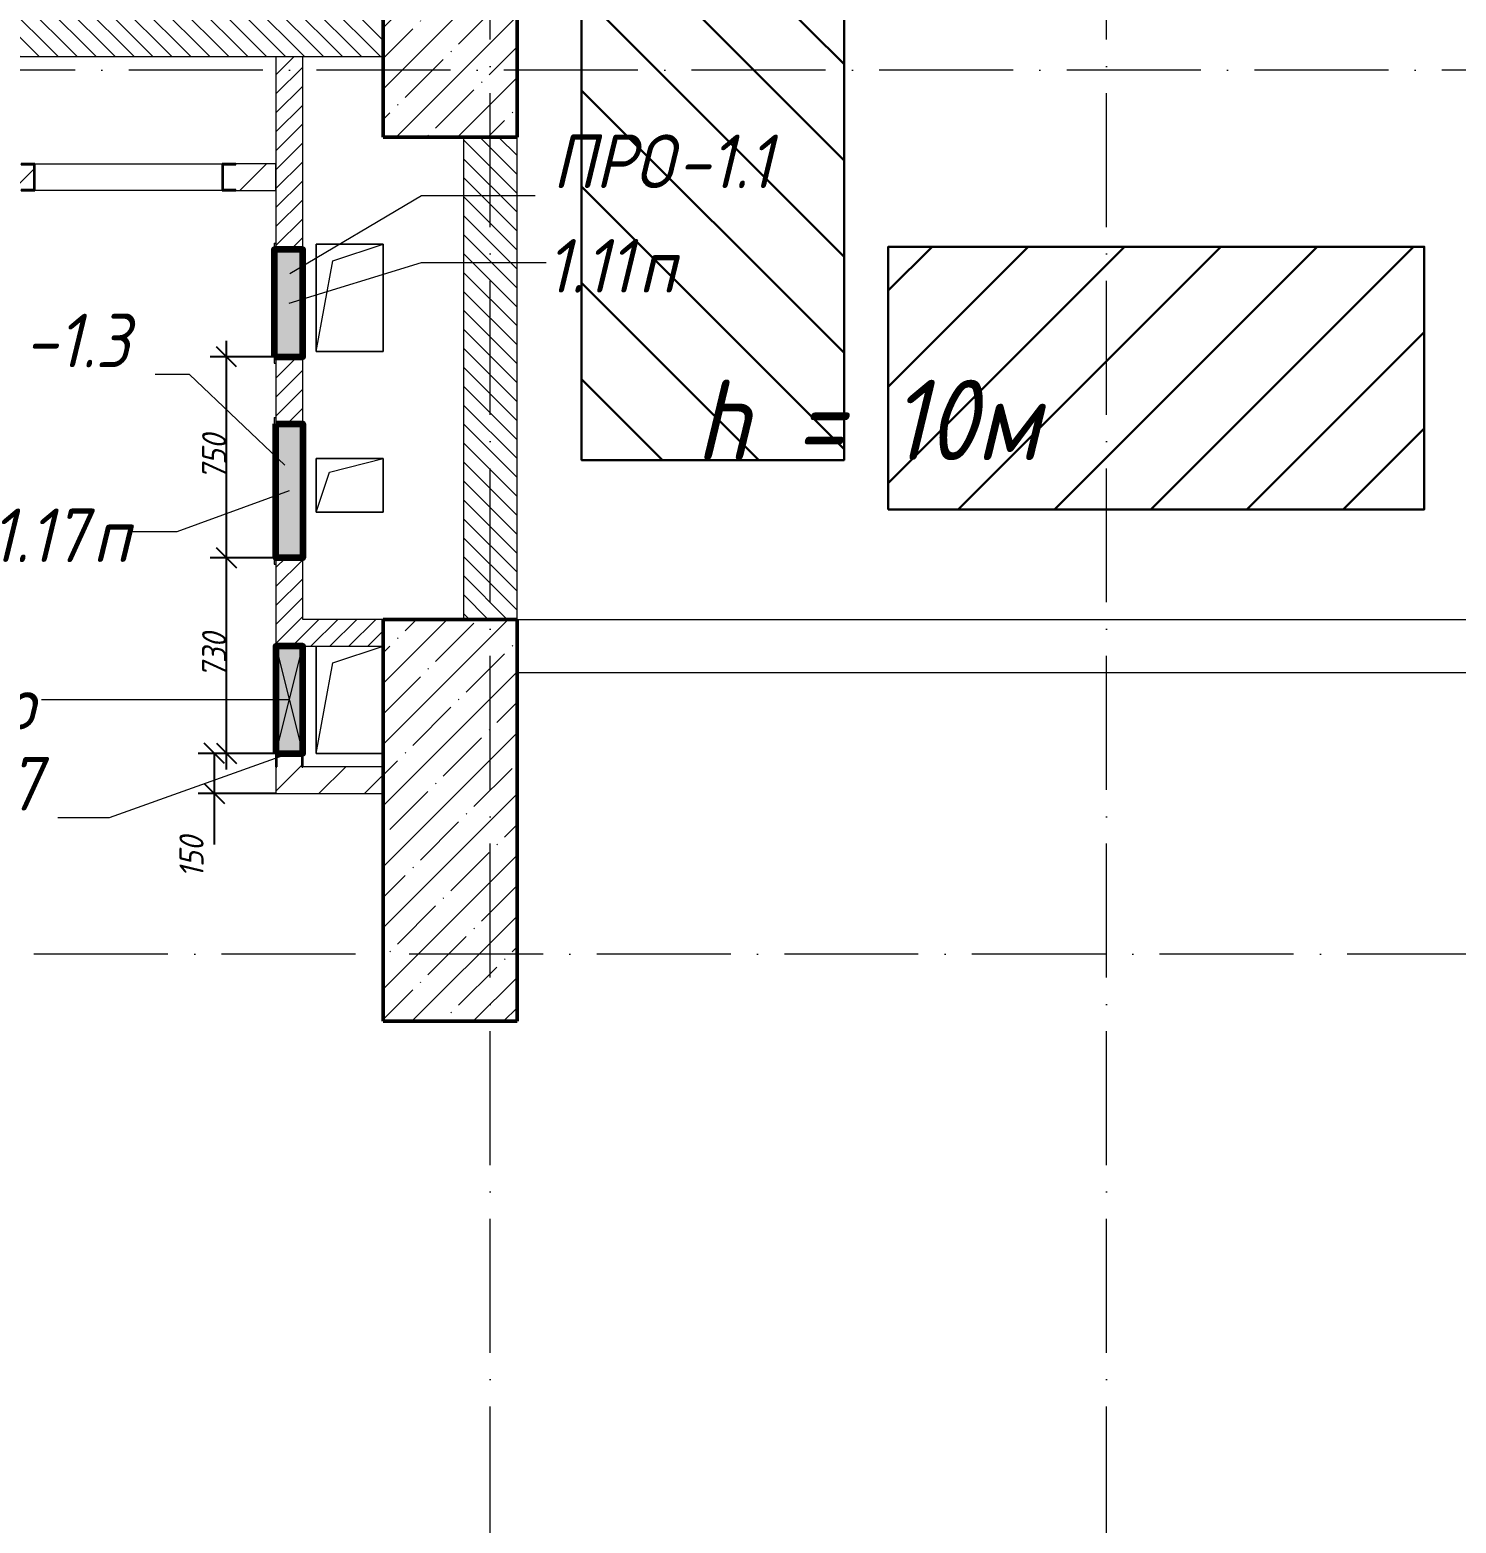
# Model space of a CAD drawing. Header units: millimetres. Extents: x -356862 to 418287, y 0 to 839748.
# Drawn here: x -172783 to -167461, y 530174 to 535747 of the extents above; entities that cross this region are included whole.
import ezdxf

# ---------------------------------------------------------------- set-up
doc = ezdxf.new("R2010")
doc.units = ezdxf.units.MM
doc.linetypes.add('50_200_ШТРИХ_1Т_ш5_п1_п1_', pattern=[700, 500, -100, 0, -100])
for name, color, linetype, lineweight in [('0) строит. леса', 20, 'Continuous', 30), ('9.7) Заделка 956 шт', 6, 'Continuous', 158), ('A-____-____-DIMS', 7, 'Continuous', 9), ('A-DETL-GENF-OTLN', 7, 'Continuous', 9), ('A-FLOR-____-OTLN', 7, 'Continuous', 9), ('A-GENM-____-IDEN', 7, 'Continuous', 9), ('A-GENM-____-MCUT', 7, 'Continuous', 25), ('A-GENM-____-OTLN', 7, 'Continuous', 9), ('A-GENM-____-OTLN-1', 7, 'Continuous', 25), ('A-GLAZ-____-IDEN', 7, 'Continuous', 9), ('A-GLAZ-____-OTLN', 7, 'Continuous', 9), ('A-WALL-____-MCUT', 7, 'Continuous', 13), ('A-WALL-____-PATT-1', 7, 'Continuous', 9), ('A-WALL-FNSH-MCUT-1', 7, 'Continuous', 9), ('I-WALL-____-OTLN', 7, 'Continuous', 9), ('S-COLS-____-MCUT', 7, 'Continuous', 50), ('S-COLS-____-OTLN', 7, 'Continuous', 9), ('S-GRID-____-OTLN-1', 7, '50_200_ШТРИХ_1Т_ш5_п1_п1_', 9)]:
    doc.layers.add(name, color=color, linetype=linetype, lineweight=lineweight)
doc.layers.add('A-GLAZ-____-OTLN-1', color=7, linetype='Continuous', lineweight=9, true_color=0xc0c0c0)
doc.styles.add('ISOCPEUR_I', font='isocpeui.ttf', dxfattribs={"width": 0.9, "height": 2.5})
doc.styles.add('ISOCPEUR_I_11', font='isocpeui.ttf', dxfattribs={"width": 0.9, "height": 200})
doc.styles.add('ISOCPEUR_I_7', font='isocpeui.ttf', dxfattribs={"width": 0.9, "height": 90})
doc.dimstyles.new('ISO-1_8_0_9К_СРЕДНИЙ_Кладочные_1', dxfattribs={"dimscale": 304.8, "dimtxt": 89.638306, "dimasz": 0.246063, "dimexe": 0.19685, "dimexo": 0, "dimgap": 0, "dimtad": 1, "dimdec": 3, "dimrnd": 0.001, "dimdsep": 46, "dimtxsty": 'ISOCPEUR_I_7', "dimblk1": 'OBLIQUE', "dimblk2": 'OBLIQUE', "dimsah": 1, "dimcen": 0.09, "dimdle": 0.19685, "dimazin": 0, "dimtfac": 1, "dimtdec": 4, "dimtix": 1, "dimtmove": 0, "dimatfit": 3, "dimfxl": 1, "dimtvp": 1, "dimtolj": 1, "dimtzin": 0, "dimarcsym": 2})
doc.dimstyles.new('ISO-1_8_0_9К_СРЕДНИЙ_Кладочные_2', dxfattribs={"dimscale": 304.8, "dimtxt": 89.638306, "dimasz": 0.246063, "dimexe": 0.19685, "dimexo": 0, "dimgap": 0, "dimtad": 1, "dimdec": 3, "dimrnd": 0.001, "dimdsep": 46, "dimtxsty": 'ISOCPEUR_I_7', "dimblk1": 'OBLIQUE', "dimblk2": 'OBLIQUE', "dimsah": 1, "dimcen": 0.09, "dimdle": 0.19685, "dimazin": 0, "dimtfac": 1, "dimtdec": 4, "dimtix": 1, "dimtmove": 1, "dimatfit": 3, "dimfxl": 1, "dimtvp": 1, "dimtolj": 1, "dimtzin": 0, "dimarcsym": 2})
pattern_1 = [(135, (-176515.067, 459015.94), (-35.35534, -35.35534), [])]
pattern_2 = [(45, (-176515.067, 459015.94), (-35.35534, 35.35534), [])]
pattern_3 = [(45, (-176515.07, 459015.94), (-84.85281, 84.85281), [])]

# ---------------------------------------------------------------- blocks, each defined once
blk = doc.blocks.new('BSC_Колонна _Прямоугольная - 500х500-V31-АР1_План отверстий 1 этажа в осях 1-64_Ю-ЯЯ')
at = {"layer": 'S-COLS-____-OTLN'}
h = blk.add_hatch(dxfattribs=at)
h.set_pattern_fill('FP_37', color=256, style=0, pattern_type=2)
h.set_pattern_definition([(45, (-5300, -76581.04), (-114.04925, 114.04925), []), (45, (-5185.95, -76581.04), (-114.04925, 114.04925), [201.613, -40.323, 3.353, -36.97])])
h.paths.add_polyline_path([(-250, -250), (250, -250), (250, 250), (-250, 250), (-250, 16.6)], flags=0)
at = {"layer": 'S-COLS-____-MCUT'}
for p, q in [((250, 250), (-250, 250)), ((-250, 250), (-250, -250)), ((250, -250), (250, 250)), ((-250, -250), (250, -250))]:
    blk.add_line(p, q, dxfattribs=at)
blk = doc.blocks.new('BSC_Колонна _Прямоугольная - 500х1500-25984399-АР1_План отверстий 1 этажа в осях 1-64_Ю-ЯЯ')
at = {"layer": 'S-COLS-____-OTLN'}
h = blk.add_hatch(dxfattribs=at)
h.set_pattern_fill('FP_183', color=256, style=0, pattern_type=2)
h.set_pattern_definition([(45, (-5300, -73781.04), (-114.04925, 114.04925), []), (45, (-5185.95, -73781.04), (-114.04925, 114.04925), [201.613, -40.323, 3.353, -36.97])])
h.paths.add_polyline_path([(-250, -750), (250, -750), (250, 750), (-250, 750), (-250, -412.3)], flags=0)
at = {"layer": 'S-COLS-____-MCUT'}
for p, q in [((250, 750), (-250, 750)), ((-250, 750), (-250, -750)), ((250, -750), (250, 750)), ((-250, -750), (250, -750))]:
    blk.add_line(p, q, dxfattribs=at)
blk = doc.blocks.new('AR_Отверстие Ниша - Лючок-32401620-АР1_План отверстий 1 этажа в осях 1-64_Ю-ЯЯ')
at = {"layer": 'A-GLAZ-____-OTLN'}
blk.add_hatch(color=256, dxfattribs=at).paths.add_polyline_path([(250, -50), (250, 50), (-250, 50), (-250, -50), (27.8, -50)], flags=0)
for p, q in [((250, 50), (-250, 50)), ((-250, 50), (-250, -50)), ((250, -50), (250, 50)), ((-250, -50), (250, -50))]:
    blk.add_line(p, q, dxfattribs=at)
blk = doc.blocks.new('Л_Общий_Лючок - Лючок-29683801-АР1_План отверстий 1 этажа в осях 1-64_Ю-ЯЯ')
at = {"layer": 'A-GLAZ-____-OTLN-1'}
blk.add_hatch(color=256, dxfattribs=at).paths.add_polyline_path([(-24, 6), (-24, 0), (524, 0), (524, 6), (0, 6)], flags=0)
at = {"layer": 'A-GLAZ-____-OTLN'}
for p, q in [((524, 6), (-24, 6)), ((-24, 6), (-24, 0)), ((524, 6), (524, 0))]:
    blk.add_line(p, q, dxfattribs=at)
blk = doc.blocks.new('AR_Отверстие Ниша - Лючок-32404422-АР1_План отверстий 1 этажа в осях 1-64_Ю-ЯЯ')
at = {"layer": 'A-GLAZ-____-OTLN'}
blk.add_hatch(color=256, dxfattribs=at).paths.add_polyline_path([(200, -50), (200, 50), (-200, 50), (-200, -50)], flags=0)
for p, q in [((200, 50), (-200, 50)), ((-200, 50), (-200, -50)), ((200, -50), (200, 50)), ((-200, -50), (200, -50))]:
    blk.add_line(p, q, dxfattribs=at)
blk = doc.blocks.new('Л_Общий_Лючок - Лючок-29759662-АР1_План отверстий 1 этажа в осях 1-64_Ю-ЯЯ')
at = {"layer": 'A-GLAZ-____-OTLN-1'}
blk.add_hatch(color=256, dxfattribs=at).paths.add_polyline_path([(-24, 0), (424, 0), (424, 6), (-24, 6)], flags=0)
at = {"layer": 'A-GLAZ-____-OTLN'}
for p, q in [((424, 6), (-24, 6)), ((-24, 6), (-24, 0)), ((424, 6), (424, 0))]:
    blk.add_line(p, q, dxfattribs=at)
blk = doc.blocks.new('AR_Отверстие прямоугольное _в плите_ - AR_Отверстие прямоугольное _в плите_-V178-АР1_План отверстий 1 этажа в осях 1-64_Ю-ЯЯ')
at = {"layer": 'A-GENM-____-OTLN'}
for p, q in [((125, 100), (-125, 100)), ((-125, 100), (-125, -100)), ((-75, 50), (125, 100)), ((125, -100), (125, 100)), ((-125, -100), (-75, 50)), ((-125, -100), (125, -100))]:
    blk.add_line(p, q, dxfattribs=at)
blk = doc.blocks.new('AR_Отверстие прямоугольное _в плите_ - AR_Отверстие прямоугольное _в плите_-V189-АР1_План отверстий 1 этажа в осях 1-64_Ю-ЯЯ')
at = {"layer": 'A-GENM-____-OTLN'}
for p, q in [((125, 200), (-125, 200)), ((-125, 200), (-125, -200)), ((-62.5, 137.5), (125, 200)), ((125, -200), (125, 200)), ((-125, -200), (-62.5, 137.5)), ((-125, -200), (125, -200))]:
    blk.add_line(p, q, dxfattribs=at)
blk = doc.blocks.new('AR_Отверстие прямоугольное _в плите_ - AR_Отверстие прямоугольное _в плите_-V243-АР1_План отверстий 1 этажа в осях 1-64_Ю-ЯЯ')
at = {"layer": 'A-GENM-____-OTLN'}
for p, q in [((-125, 200), (-125, -200)), ((-62.5, 137.5), (125, 200)), ((-125, -200), (-62.5, 137.5)), ((-125, -200), (125, -200))]:
    blk.add_line(p, q, dxfattribs=at)
blk = doc.blocks.new('AR_Отверстие прямоугольное _в стене_ - AR_Отверстие прямоугольное _в стене__ОВ-36656191-АР1_План отверстий 1 этажа в осях 1-64_Ю-ЯЯ')
at = {"layer": 'A-GLAZ-____-OTLN'}
blk.add_hatch(color=256, dxfattribs=at).paths.add_polyline_path([(-200, 50), (-200, -50), (200, -50), (200, 50)], flags=0)
at = {"layer": 'A-DETL-GENF-OTLN'}
for p, q in [((-200, 50), (200, 50)), ((200, 50), (-200, -50)), ((-200, 50), (200, -50)), ((200, 50), (-200, 50)), ((200, 50), (200, -50)), ((200, -50), (200, 50)), ((200, -50), (-200, -50)), ((-200, -50), (200, -50))]:
    blk.add_line(p, q, dxfattribs=at)
blk = doc.blocks.new('154_Фахверк_СКБ_Швеллер - Тип_100_4010_1-36655149-АР1_План отверстий 1 этажа в осях 1-64_Ю-ЯЯ')
at = {"layer": 'A-GENM-____-MCUT'}
for p, q in [((175, 50), (125, 50)), ((125, 50), (125, -50)), ((128, 47), (175, 47)), ((128, -47), (128, 47)), ((175, 47), (175, 50)), ((125, -50), (175, -50)), ((175, -47), (128, -47)), ((175, -50), (175, -47))]:
    blk.add_line(p, q, dxfattribs=at)
blk = doc.blocks.new('_Oblique')
at = {"color": 0, "linetype": 'ByBlock', "lineweight": -2}
blk.add_line((-0.5, -0.5), (0.5, 0.5), dxfattribs=at)
blk = doc.blocks.new('*D13540')
at = {"layer": 'A-____-____-DIMS', "color": 0, "lineweight": -2, "transparency": 16777216}
for p, q in [((-171817.1, 533047), (-172154.8, 533047)), ((-172094.8, 533047), (-172094.8, 532837)), ((-171865.1, 532897), (-172154.8, 532897)), ((-172094.8, 532897), (-172094.8, 532706.4))]:
    blk.add_line(p, q, dxfattribs=at)
at = {"layer": 'Defpoints', "color": 0, "transparency": 16777216}
for p in [(-172094.8, 533047), (-171817.1, 533047), (-171865.1, 532897)]:
    blk.add_point(p, dxfattribs=at)
at = {"layer": 'A-____-____-DIMS', "color": 0, "lineweight": -2, "transparency": 16777216, "xscale": 75, "yscale": 75, "zscale": 75}
for p, rotation in [((-172094.8, 533047), 90), ((-172094.8, 532897), 270)]:
    blk.add_blockref('_Oblique', p, dxfattribs=dict(at, rotation=rotation))
at = {"layer": 'A-____-____-DIMS', "color": 0, "transparency": 16777216, "insert": (-172224.9, 532582.3), "char_height": 90, "width": 368.207, "attachment_point": 1, "rotation": 90, "line_spacing_factor": 1.149209, "style": 'ISOCPEUR_I_7'}
blk.add_mtext('\\A1;150', dxfattribs=at)
blk = doc.blocks.new('*D13541')
at = {"layer": 'A-____-____-DIMS', "color": 0, "lineweight": -2, "transparency": 16777216}
for p, q in [((-172049.7, 532987), (-172049.7, 533837)), ((-171772.9, 533777), (-172109.7, 533777)), ((-171817.1, 533047), (-172109.7, 533047))]:
    blk.add_line(p, q, dxfattribs=at)
at = {"layer": 'Defpoints', "color": 0, "transparency": 16777216}
for p in [(-172049.7, 533777), (-171772.9, 533777), (-171817.1, 533047)]:
    blk.add_point(p, dxfattribs=at)
at = {"layer": 'A-____-____-DIMS', "color": 0, "lineweight": -2, "transparency": 16777216, "xscale": 75, "yscale": 75, "zscale": 75}
for p, rotation in [((-172049.7, 533777), 90), ((-172049.7, 533047), 270)]:
    blk.add_blockref('_Oblique', p, dxfattribs=dict(at, rotation=rotation))
at = {"layer": 'A-____-____-DIMS', "color": 0, "transparency": 16777216, "insert": (-172095.3, 533412), "char_height": 90, "width": 409.578, "attachment_point": 5, "rotation": 90, "style": 'ISOCPEUR_I_7'}
blk.add_mtext('\\A1;730', dxfattribs=at)
blk = doc.blocks.new('*D13542')
at = {"layer": 'A-____-____-DIMS', "color": 0, "lineweight": -2, "transparency": 16777216}
for p, q in [((-172049.7, 533717), (-172049.7, 534587)), ((-171817, 534527), (-172109.7, 534527)), ((-171772.9, 533777), (-172109.7, 533777))]:
    blk.add_line(p, q, dxfattribs=at)
at = {"layer": 'Defpoints', "color": 0, "transparency": 16777216}
for p in [(-172049.7, 534527), (-171817, 534527), (-171772.9, 533777)]:
    blk.add_point(p, dxfattribs=at)
at = {"layer": 'A-____-____-DIMS', "color": 0, "lineweight": -2, "transparency": 16777216, "xscale": 75, "yscale": 75, "zscale": 75}
for p, rotation in [((-172049.7, 534527), 90), ((-172049.7, 533777), 270)]:
    blk.add_blockref('_Oblique', p, dxfattribs=dict(at, rotation=rotation))
at = {"layer": 'A-____-____-DIMS', "color": 0, "transparency": 16777216, "insert": (-172095.3, 534152), "char_height": 90, "width": 409.578, "attachment_point": 5, "rotation": 90, "style": 'ISOCPEUR_I_7'}
blk.add_mtext('\\A1;750', dxfattribs=at)

msp = doc.modelspace()

# ---------------------------------------------------------------- hatches: boundary and pattern name
at = {"layer": '0) строит. леса'}
h = msp.add_hatch(dxfattribs=at)
h.set_pattern_fill('ANSI31', color=256, scale=80, angle=-90)
h.set_pattern_definition([(315, (-24705.84, 535700.97), (179.60512, 179.60512), [])])
h.paths.add_polyline_path([(-170724.3363, 536141.1945), (-170724.3363, 534141.1945), (-169744.3363, 534141.1945), (-169744.3363, 536141.1945)])
h = msp.add_hatch(dxfattribs=at)
h.set_pattern_fill('ANSI31', color=256, scale=80)
h.set_pattern_definition([(45, (-169139.54, 679976.1), (-179.60512, 179.60512), [])])
h.paths.add_polyline_path([(-169579.7731, 533957.6101), (-167579.7731, 533957.6101), (-167579.7731, 534937.6101), (-169579.7731, 534937.6101)])
at = {"layer": 'A-WALL-____-PATT-1'}
h = msp.add_hatch(dxfattribs=at)
h.set_pattern_fill('FP_6', color=256, style=0, pattern_type=2)
h.set_pattern_definition(pattern_1)
h.paths.add_polyline_path([(-171465.0675, 535646.983), (-171465.0675, 535846.983), (-174965.0675, 535846.983), (-174965.0675, 535646.983), (-172995.4749, 535646.983)], flags=0)
h.paths.add_polyline_path([(-175215.0675, 535646.983), (-175215.0675, 535846.983), (-175315.0675, 535846.983), (-175315.0675, 535646.983)], flags=0)
h.paths.add_polyline_path([(-175665.0675, 535646.983), (-175665.0675, 535846.983), (-178465.0675, 535846.983), (-178465.0675, 535646.983), (-176530.4762, 535646.983)], flags=0)
h = msp.add_hatch(dxfattribs=at)
h.set_pattern_fill('FP_5', color=256, style=0, pattern_type=2)
h.set_pattern_definition(pattern_2)
h.paths.add_polyline_path([(-171765.0675, 533546.983), (-171765.0675, 533776.983), (-171865.0675, 533776.983), (-171865.0675, 533546.983)], flags=0)
h.paths.add_polyline_path([(-171765.0675, 534276.983), (-171765.0675, 534526.983), (-171865.0675, 534526.983), (-171865.0675, 534276.983)], flags=0)
h.paths.add_polyline_path([(-171865.0675, 534926.983), (-171765.0675, 534926.983), (-171765.0675, 535646.983), (-171865.0675, 535646.983), (-171865.0675, 535613.6202)], flags=0)
h = msp.add_hatch(dxfattribs=at)
h.set_pattern_fill('FP_6', color=256, style=0, pattern_type=2)
h.set_pattern_definition(pattern_1)
h.paths.add_polyline_path([(-170965.0675, 533546.983), (-170965.0675, 535346.983), (-171165.0675, 535346.983), (-171165.0675, 533546.983)], flags=0)
h = msp.add_hatch(dxfattribs=at)
h.set_pattern_fill('FP_4', color=256, style=0, pattern_type=2)
h.set_pattern_definition(pattern_3)
h.paths.add_polyline_path([(-171865.0675, 535146.983), (-171865.0675, 535246.983), (-172015.0675, 535246.983), (-172015.0675, 535243.983), (-172062.0675, 535243.983), (-172062.0675, 535149.983), (-172015.0675, 535149.983), (-172015.0675, 535146.983), (-171965.0675, 535146.983)], flags=0)
h.paths.add_polyline_path([(-173715.0675, 535146.983), (-173715.0675, 535149.983), (-173668.0675, 535149.983), (-173668.0675, 535243.983), (-173715.0675, 535243.983), (-173715.0675, 535246.983), (-173865.0675, 535246.983), (-173865.0675, 535146.983)], flags=0)
h.paths.add_polyline_path([(-172815.0675, 535146.983), (-172815.0675, 535149.983), (-172768.0675, 535149.983), (-172768.0675, 535243.983), (-172815.0675, 535243.983), (-172815.0675, 535246.983), (-172915.0675, 535246.983), (-172915.0675, 535243.983), (-172962.0675, 535243.983), (-172962.0675, 535149.983), (-172915.0675, 535149.983), (-172915.0675, 535146.983)], flags=0)
h = msp.add_hatch(dxfattribs=at)
h.set_pattern_fill('FP_5', color=256, style=0, pattern_type=2)
h.set_pattern_definition(pattern_2)
h.paths.add_polyline_path([(-171465.0675, 533446.983), (-171465.0675, 533546.983), (-171865.0675, 533546.983), (-171865.0675, 533446.983), (-171765.0675, 533446.983)], flags=0)
h = msp.add_hatch(dxfattribs=at)
h.set_pattern_fill('FP_4', color=256, style=0, pattern_type=2)
h.set_pattern_definition(pattern_3)
h.paths.add_polyline_path([(-171815.0675, 532996.983), (-171768.0675, 532996.983), (-171768.0675, 533043.983), (-171862.0675, 533043.983), (-171862.0675, 532996.983)], flags=0)
h = msp.add_hatch(dxfattribs=at)
h.set_pattern_fill('FP_4', color=256, style=0, pattern_type=2)
h.set_pattern_definition(pattern_3)
h.paths.add_polyline_path([(-171765.0675, 532896.983), (-171465.0675, 532896.983), (-171465.0675, 532996.983), (-171865.0675, 532996.983), (-171865.0675, 532896.983), (-171768.0675, 532896.983)], flags=0)

# ---------------------------------------------------------------- linework, layer by layer
at = {"layer": '0) строит. леса'}
for points in [[(-170724.3363, 536141.1945), (-170724.3363, 534141.1945), (-169744.3363, 534141.1945), (-169744.3363, 536141.1945)], [(-169579.7731, 533957.6101), (-167579.7731, 533957.6101), (-167579.7731, 534937.6101), (-169579.7731, 534937.6101)]]:
    msp.add_lwpolyline(points, close=True, dxfattribs=at)
at = {"layer": '9.7) Заделка 956 шт'}
for points in [[(-171871.0675, 534526.983), (-171765.0675, 534526.983), (-171765.0675, 534926.983), (-171871.0675, 534926.983)], [(-171865.0675, 534276.983), (-171765.0675, 534276.983), (-171765.0675, 533776.983), (-171865.0675, 533776.983)], [(-171865.0675, 533046.983), (-171765.0675, 533046.983), (-171765.0675, 533446.983), (-171865.0675, 533446.983)]]:
    msp.add_lwpolyline(points, close=True, dxfattribs=at)
at = {"layer": 'A-FLOR-____-OTLN'}
for p, q in [((-171715.0675, 534946.983), (-171465.0675, 534946.983)), ((-171715.0675, 534546.983), (-171715.0675, 534946.983)), ((-171465.0675, 534946.983), (-171465.0675, 534546.983)), ((-171465.0675, 534546.983), (-171715.0675, 534546.983)), ((-171715.0675, 534146.983), (-171465.0675, 534146.983)), ((-171715.0675, 533946.983), (-171715.0675, 534146.983)), ((-171465.0675, 534146.983), (-171465.0675, 533946.983)), ((-171465.0675, 533946.983), (-171715.0675, 533946.983)), ((-171715.0675, 533046.983), (-171715.0675, 533446.983)), ((-171465.0675, 533046.983), (-171715.0675, 533046.983))]:
    msp.add_line(p, q, dxfattribs=at)
at = {"layer": 'A-GENM-____-IDEN'}
for p, q in [((-171813.5759, 534838.3474), (-171321.1764, 535129.0258)), ((-171321.1764, 535129.0258), (-170897.6437, 535129.0258)), ((-172187.5476, 534460.4597), (-172315.2568, 534460.4597)), ((-171831.7669, 534122.5997), (-172187.5476, 534460.4597)), ((-171815.0675, 533046.983), (-172486.8749, 532806.5013)), ((-172486.8749, 532806.5013), (-172678.6702, 532806.5013))]:
    msp.add_line(p, q, dxfattribs=at)
at = {"layer": 'A-GLAZ-____-IDEN'}
for p, q in [((-171815.0675, 534726.983), (-171321.1764, 534878.7095)), ((-171321.1764, 534878.7095), (-170856.6993, 534878.7095)), ((-171815.0675, 534026.983), (-172234.6767, 533873.1944)), ((-172234.6767, 533873.1944), (-172405.4866, 533873.1944)), ((-171815.0675, 533246.983), (-172739.3349, 533246.983))]:
    msp.add_line(p, q, dxfattribs=at)
at = {"layer": 'A-WALL-____-MCUT'}
for p, q in [((-174965.0675, 535646.983), (-171465.0675, 535646.983)), ((-171165.0675, 535346.983), (-171165.0675, 533546.983)), ((-170965.0675, 533546.983), (-170965.0675, 535346.983))]:
    msp.add_line(p, q, dxfattribs=at)
at = {"layer": 'A-WALL-FNSH-MCUT-1'}
for p, q in [((-171865.0675, 535646.983), (-171865.0675, 534926.983)), ((-171765.0675, 534926.983), (-171765.0675, 535646.983)), ((-171865.0675, 535246.983), (-172015.0675, 535246.983)), ((-171865.0675, 535146.983), (-171865.0675, 535246.983)), ((-172015.0675, 535146.983), (-171865.0675, 535146.983)), ((-171865.0675, 534526.983), (-171865.0675, 534276.983)), ((-171765.0675, 534276.983), (-171765.0675, 534526.983)), ((-171865.0675, 533776.983), (-171865.0675, 533446.983)), ((-171765.0675, 533546.983), (-171765.0675, 533776.983)), ((-171465.0675, 533546.983), (-171765.0675, 533546.983)), ((-171765.0675, 533446.983), (-171465.0675, 533446.983)), ((-171865.0675, 532996.983), (-171865.0675, 532896.983)), ((-171465.0675, 532996.983), (-171765.0675, 532996.983)), ((-171865.0675, 532896.983), (-171465.0675, 532896.983))]:
    msp.add_line(p, q, dxfattribs=at)
at = {"layer": 'I-WALL-____-OTLN'}
for p, q in [((-172765.0675, 535246.983), (-172065.0675, 535246.983)), ((-172065.0675, 535146.983), (-172765.0675, 535146.983)), ((-170965.0675, 533546.983), (-167115.0675, 533546.983)), ((-167115.0675, 533346.983), (-170965.0675, 533346.983))]:
    msp.add_line(p, q, dxfattribs=at)
at = {"layer": 'S-GRID-____-OTLN-1'}
for p, q in [((-171065.0675, 511907.5288), (-171065.0675, 549908.7924)), ((-168765.0675, 511907.5288), (-168765.0675, 549908.7924)), ((-143910.0675, 535596.983), (-181183.8377, 535596.983)), ((-151965.0675, 532296.983), (-181183.8377, 532296.983))]:
    msp.add_line(p, q, dxfattribs=at)

# ---------------------------------------------------------------- block references
at = {"layer": 'A-GENM-____-OTLN'}
for name, p in [('AR_Отверстие прямоугольное _в плите_ - AR_Отверстие прямоугольное _в плите_-V189-АР1_План отверстий 1 этажа в осях 1-64_Ю-ЯЯ', (-171590.0675, 534746.983)), ('AR_Отверстие прямоугольное _в плите_ - AR_Отверстие прямоугольное _в плите_-V178-АР1_План отверстий 1 этажа в осях 1-64_Ю-ЯЯ', (-171590.0675, 534046.983)), ('AR_Отверстие прямоугольное _в плите_ - AR_Отверстие прямоугольное _в плите_-V243-АР1_План отверстий 1 этажа в осях 1-64_Ю-ЯЯ', (-171590.0675, 533246.983))]:
    msp.add_blockref(name, p, dxfattribs=at)
at = {"layer": 'A-GENM-____-OTLN-1'}
for p, rotation in [((-172640.0675, 535196.983), 180), ((-171815.0675, 533171.983), 269.9999999999999)]:
    msp.add_blockref('154_Фахверк_СКБ_Швеллер - Тип_100_4010_1-36655149-АР1_План отверстий 1 этажа в осях 1-64_Ю-ЯЯ', p, dxfattribs=dict(at, rotation=rotation))
msp.add_blockref('154_Фахверк_СКБ_Швеллер - Тип_100_4010_1-36655149-АР1_План отверстий 1 этажа в осях 1-64_Ю-ЯЯ', (-172190.0675, 535196.983), dxfattribs=at)
at = {"layer": 'A-GLAZ-____-OTLN'}
for name, p, rotation in [('Л_Общий_Лючок - Лючок-29759662-АР1_План отверстий 1 этажа в осях 1-64_Ю-ЯЯ', (-171865.0675, 534526.983), 90), ('AR_Отверстие Ниша - Лючок-32404422-АР1_План отверстий 1 этажа в осях 1-64_Ю-ЯЯ', (-171815.0675, 534726.983), 270), ('Л_Общий_Лючок - Лючок-29683801-АР1_План отверстий 1 этажа в осях 1-64_Ю-ЯЯ', (-171865.0675, 533776.983), 90), ('AR_Отверстие Ниша - Лючок-32401620-АР1_План отверстий 1 этажа в осях 1-64_Ю-ЯЯ', (-171815.0675, 534026.983), 270), ('AR_Отверстие прямоугольное _в стене_ - AR_Отверстие прямоугольное _в стене__ОВ-36656191-АР1_План отверстий 1 этажа в осях 1-64_Ю-ЯЯ', (-171815.0675, 533246.983), 89.99999999999993)]:
    msp.add_blockref(name, p, dxfattribs=dict(at, rotation=rotation))
at = {"layer": 'S-COLS-____-OTLN'}
for name, p in [('BSC_Колонна _Прямоугольная - 500х500-V31-АР1_План отверстий 1 этажа в осях 1-64_Ю-ЯЯ', (-171215.0675, 535596.983)), ('BSC_Колонна _Прямоугольная - 500х1500-25984399-АР1_План отверстий 1 этажа в осях 1-64_Ю-ЯЯ', (-171215.0675, 532796.983))]:
    msp.add_blockref(name, p, dxfattribs=at)

# ---------------------------------------------------------------- texts
at = {"color": 1, "insert": (-169656.2059, 534141.1945), "char_height": 300, "width": 2817.723091, "attachment_point": 8, "line_spacing_factor": 1.139951, "style": 'ISOCPEUR_I'}
msp.add_mtext('\\pxqc,t8.46667,16.93333,25.4,33.86667,42.33333,50.8,59.26667,67.73333,76.2,84.66667,93.13333,101.6,110.06667,118.53333,127,135.46667,143.93333,152.4,160.86667,169.33333,177.8,186.26667,194.73333,203.2,211.66667,220.13333,228.6,237.06667,245.53333,254,262.46667,270.93333;h = 10м', dxfattribs=at)
at = {"layer": 'A-GENM-____-IDEN', "char_height": 200, "attachment_point": 1, "style": 'ISOCPEUR_I_11'}
for s, insert, width in [('ПРО', (-170832.5004, 535356.1419), 562.784625), ('-1.1', (-170368.1566, 535356.1419), 461.772), ('-1.3', (-172803.7697, 534687.5758), 505.063125), ('-1.27', (-173256.037, 533033.6174), 663.79725)]:
    msp.add_mtext(s, dxfattribs=dict(at, insert=insert, width=width))
at = {"layer": 'A-GLAZ-____-IDEN', "char_height": 200, "attachment_point": 1, "style": 'ISOCPEUR_I_11'}
for s, insert, width in [('1.11', (-170856.6993, 534966.3241), 418.480875), ('\\fISOCPEUR|b0|i1|c204|p34|;\\W.9;п', (-170511.418, 534966.3241), 158.734125), ('1.17', (-172929.8452, 533960.809), 461.772), ('\\fISOCPEUR|b0|i1|c204|p34|;\\W.9;п', (-172548.8452, 533960.809), 158.734125), ('\\fISOCPEUR|b0|i1|c204|p34|;\\W.9;о', (-172882.0678, 533334.5975), 158.734125)]:
    msp.add_mtext(s, dxfattribs=dict(at, insert=insert, width=width))

# ---------------------------------------------------------------- dimensions: what is measured, and where the dimension line sits
at = {"layer": 'A-____-____-DIMS'}
for base, p1, p2, override, picture, middle in [((-172049.7287, 534526.983), (-171772.9243, 533776.983), (-171817.0441, 534526.983), {"dimpost": '<>', "dimfxl": 751.296588}, '*D13542', (-172095.3083, 534151.983)), ((-172049.7287, 533776.983), (-171817.0942, 533046.983), (-171772.9243, 533776.983), {"dimpost": '<>', "dimfxl": 731.335069}, '*D13541', (-172095.3083, 533411.983))]:
    dim = msp.add_linear_dim(base=base, p1=p1, p2=p2, angle=90, dimstyle='ISO-1_8_0_9К_СРЕДНИЙ_Кладочные_2', override=override, dxfattribs=at)
    dim.commit()
    dim.dimension.update_dxf_attribs({"geometry": picture, "text_midpoint": middle})
dim = msp.add_linear_dim(base=(-172094.7521, 533046.983), p1=(-171865.0675, 532896.983), p2=(-171817.0942, 533046.983), angle=90, dimstyle='ISO-1_8_0_9К_СРЕДНИЙ_Кладочные_1', override={"dimpost": '<>', "dimfxl": 157.484716}, dxfattribs=at)
dim.commit()
dim.dimension.update_dxf_attribs({"geometry": '*D13540', "text_midpoint": (-172164.8908, 532706.4301), "dimtype": 160, "text_rotation": 90})

doc.saveas('drawing.dxf')
